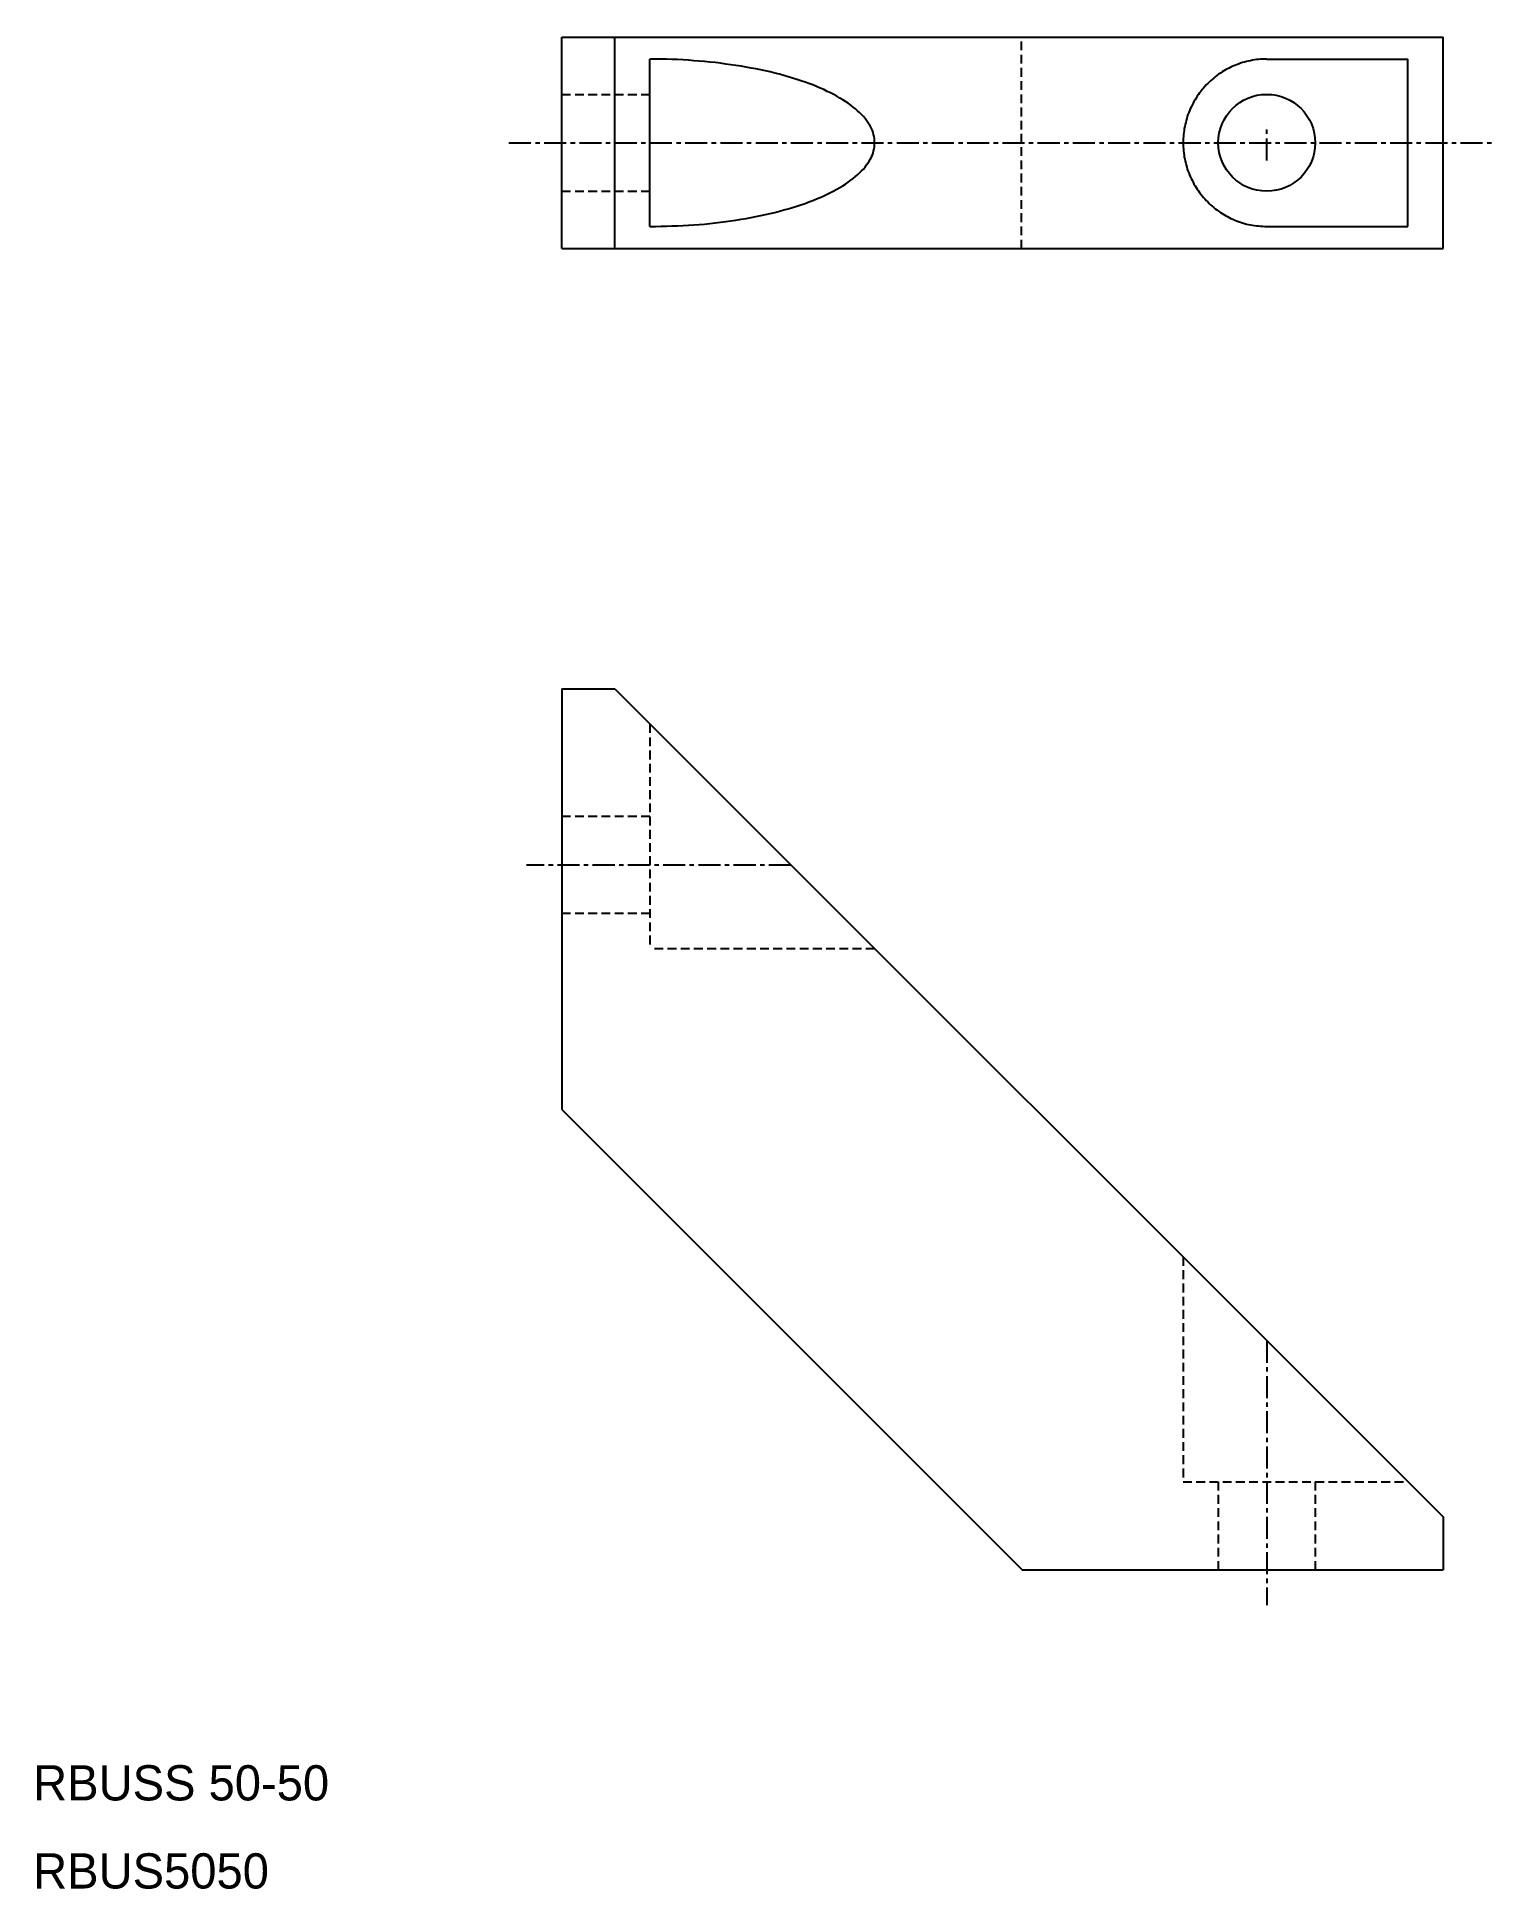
# Model space of a CAD drawing. Extents: x 1655 to 1738, y -115 to -10.
import ezdxf

# ---------------------------------------------------------------- set-up
doc = ezdxf.new("R2010")
doc.units = 0
doc.linetypes.add('CENTER', pattern=[2, 1.25, -0.25, 0.25, -0.25])
doc.linetypes.add('DASHED', pattern=[0.75, 0.5, -0.25])
doc.layers.get('0').update_dxf_attribs({"linetype": 'CONTINUOUS'})
doc.layers.add('CENTER', color=1, linetype='CENTER')

msp = doc.modelspace()

# ---------------------------------------------------------------- linework, layer by layer
at = {"color": 7, "linetype": 'CONTINUOUS'}
for p, q in [((1684.74, -9.92), (1734.74, -9.92)), ((1684.74, -21.92), (1684.74, -9.92)), ((1687.74, -21.92), (1687.74, -9.92)), ((1734.74, -21.92), (1734.74, -9.92)), ((1689.74, -20.67), (1689.74, -11.17)), ((1724.74, -11.17), (1732.74, -11.17)), ((1724.74, -11.17), (1732.74, -11.17)), ((1732.74, -20.67), (1732.74, -11.17)), ((1724.74, -20.67), (1732.74, -20.67)), ((1684.74, -21.92), (1734.74, -21.92)), ((1684.74, -46.92), (1687.74, -46.92)), ((1684.74, -46.92), (1684.74, -70.79)), ((1687.74, -46.92), (1734.74, -93.92)), ((1684.74, -70.79), (1710.87, -96.92)), ((1734.74, -93.92), (1734.74, -96.92)), ((1710.87, -96.92), (1734.74, -96.92))]:
    msp.add_line(p, q, dxfattribs=at)
at = {"color": 3, "linetype": 'DASHED'}
for p, q in [((1710.83, -21.92), (1710.83, -9.92)), ((1684.74, -13.17), (1689.74, -13.17)), ((1684.74, -18.67), (1689.74, -18.67)), ((1689.74, -48.92), (1689.74, -61.67)), ((1689.74, -54.17), (1684.74, -54.17)), ((1689.74, -59.67), (1684.74, -59.67)), ((1702.49, -61.67), (1689.74, -61.67)), ((1719.99, -79.17), (1719.99, -91.92)), ((1719.99, -91.92), (1732.74, -91.92)), ((1721.99, -91.92), (1721.99, -96.92)), ((1727.49, -91.92), (1727.49, -96.92))]:
    msp.add_line(p, q, dxfattribs=at)
at = {"color": 7, "linetype": 'CONTINUOUS'}
for points in [[(1689.74, -20.67, 0), (1690.06, -20.67, 0), (1690.37, -20.66, 0), (1690.68, -20.66, 0), (1690.99, -20.64, 0), (1691.31, -20.63, 0), (1691.62, -20.62, 0), (1691.92, -20.6, 0), (1692.23, -20.58, 0), (1692.54, -20.55, 0), (1692.84, -20.53, 0), (1693.14, -20.5, 0), (1693.45, -20.46, 0), (1693.74, -20.43, 0), (1694.04, -20.39, 0), (1694.33, -20.35, 0), (1694.62, -20.31, 0), (1694.91, -20.26, 0), (1695.2, -20.21, 0), (1695.48, -20.16, 0), (1695.75, -20.11, 0), (1696.03, -20.05, 0), (1696.3, -19.99, 0), (1696.57, -19.93, 0), (1696.83, -19.87, 0), (1697.09, -19.8, 0), (1697.34, -19.73, 0), (1697.59, -19.66, 0), (1697.83, -19.59, 0), (1698.07, -19.51, 0), (1698.31, -19.44, 0), (1698.54, -19.36, 0), (1698.76, -19.28, 0), (1698.98, -19.19, 0), (1699.19, -19.11, 0), (1699.4, -19.02, 0), (1699.6, -18.93, 0), (1699.8, -18.84, 0), (1699.99, -18.75, 0), (1700.17, -18.65, 0), (1700.35, -18.56, 0), (1700.52, -18.46, 0), (1700.68, -18.36, 0), (1700.84, -18.26, 0), (1700.99, -18.16, 0), (1701.13, -18.05, 0), (1701.27, -17.95, 0), (1701.4, -17.84, 0), (1701.52, -17.74, 0), (1701.64, -17.63, 0), (1701.75, -17.52, 0), (1701.85, -17.41, 0), (1701.95, -17.3, 0), (1702.03, -17.18, 0), (1702.11, -17.07, 0), (1702.18, -16.96, 0), (1702.25, -16.84, 0), (1702.31, -16.73, 0), (1702.36, -16.61, 0), (1702.4, -16.5, 0), (1702.43, -16.38, 0), (1702.46, -16.27, 0), (1702.48, -16.15, 0), (1702.49, -16.03, 0), (1702.49, -15.92, 0), (1702.49, -15.8, 0), (1702.48, -15.68, 0), (1702.46, -15.57, 0), (1702.43, -15.45, 0), (1702.4, -15.34, 0), (1702.36, -15.22, 0), (1702.31, -15.11, 0), (1702.25, -14.99, 0), (1702.18, -14.88, 0), (1702.11, -14.76, 0), (1702.03, -14.65, 0), (1701.95, -14.54, 0), (1701.85, -14.43, 0), (1701.75, -14.32, 0), (1701.64, -14.21, 0), (1701.52, -14.1, 0), (1701.4, -13.99, 0), (1701.27, -13.89, 0), (1701.13, -13.78, 0), (1700.99, -13.68, 0), (1700.84, -13.58, 0), (1700.68, -13.48, 0), (1700.52, -13.38, 0), (1700.35, -13.28, 0), (1700.17, -13.18, 0), (1699.99, -13.09, 0), (1699.8, -13, 0), (1699.6, -12.9, 0), (1699.4, -12.82, 0), (1699.19, -12.73, 0), (1698.98, -12.64, 0), (1698.76, -12.56, 0), (1698.54, -12.48, 0), (1698.31, -12.4, 0), (1698.07, -12.32, 0), (1697.83, -12.25, 0), (1697.59, -12.17, 0), (1697.34, -12.1, 0), (1697.09, -12.03, 0), (1696.83, -11.97, 0), (1696.57, -11.9, 0), (1696.3, -11.84, 0), (1696.03, -11.78, 0), (1695.75, -11.73, 0), (1695.48, -11.68, 0), (1695.2, -11.62, 0), (1694.91, -11.58, 0), (1694.62, -11.53, 0), (1694.33, -11.49, 0), (1694.04, -11.45, 0), (1693.74, -11.41, 0), (1693.45, -11.37, 0), (1693.14, -11.34, 0), (1692.84, -11.31, 0), (1692.54, -11.28, 0), (1692.23, -11.26, 0), (1691.92, -11.24, 0), (1691.62, -11.22, 0), (1691.31, -11.2, 0), (1690.99, -11.19, 0), (1690.68, -11.18, 0), (1690.37, -11.17, 0), (1690.06, -11.17, 0), (1689.74, -11.17, 0)], [(1724.74, -11.17, 0), (1724.63, -11.17, 0), (1724.51, -11.17, 0), (1724.39, -11.18, 0), (1724.28, -11.19, 0), (1724.16, -11.2, 0), (1724.05, -11.22, 0), (1723.93, -11.24, 0), (1723.82, -11.26, 0), (1723.7, -11.28, 0), (1723.59, -11.31, 0), (1723.48, -11.34, 0), (1723.37, -11.37, 0), (1723.25, -11.41, 0), (1723.14, -11.45, 0), (1723.03, -11.49, 0), (1722.93, -11.53, 0), (1722.82, -11.58, 0), (1722.71, -11.62, 0), (1722.61, -11.68, 0), (1722.51, -11.73, 0), (1722.4, -11.78, 0), (1722.3, -11.84, 0), (1722.2, -11.9, 0), (1722.11, -11.97, 0), (1722.01, -12.03, 0), (1721.91, -12.1, 0), (1721.82, -12.17, 0), (1721.73, -12.25, 0), (1721.64, -12.32, 0), (1721.55, -12.4, 0), (1721.47, -12.48, 0), (1721.39, -12.56, 0), (1721.3, -12.64, 0), (1721.22, -12.73, 0), (1721.15, -12.82, 0), (1721.07, -12.9, 0), (1721, -13, 0), (1720.93, -13.09, 0), (1720.86, -13.18, 0), (1720.79, -13.28, 0), (1720.73, -13.38, 0), (1720.67, -13.48, 0), (1720.61, -13.58, 0), (1720.56, -13.68, 0), (1720.5, -13.78, 0), (1720.45, -13.89, 0), (1720.4, -13.99, 0), (1720.36, -14.1, 0), (1720.31, -14.21, 0), (1720.27, -14.32, 0), (1720.23, -14.43, 0), (1720.2, -14.54, 0), (1720.17, -14.65, 0), (1720.14, -14.76, 0), (1720.11, -14.88, 0), (1720.09, -14.99, 0), (1720.06, -15.11, 0), (1720.05, -15.22, 0), (1720.03, -15.34, 0), (1720.02, -15.45, 0), (1720.01, -15.57, 0), (1720, -15.68, 0), (1720, -15.8, 0), (1719.99, -15.92, 0), (1720, -16.03, 0), (1720, -16.15, 0), (1720.01, -16.27, 0), (1720.02, -16.38, 0), (1720.03, -16.5, 0), (1720.05, -16.61, 0), (1720.06, -16.73, 0), (1720.09, -16.84, 0), (1720.11, -16.96, 0), (1720.14, -17.07, 0), (1720.17, -17.18, 0), (1720.2, -17.3, 0), (1720.23, -17.41, 0), (1720.27, -17.52, 0), (1720.31, -17.63, 0), (1720.36, -17.74, 0), (1720.4, -17.84, 0), (1720.45, -17.95, 0), (1720.5, -18.05, 0), (1720.56, -18.16, 0), (1720.61, -18.26, 0), (1720.67, -18.36, 0), (1720.73, -18.46, 0), (1720.79, -18.56, 0), (1720.86, -18.65, 0), (1720.93, -18.75, 0), (1721, -18.84, 0), (1721.07, -18.93, 0), (1721.15, -19.02, 0), (1721.22, -19.11, 0), (1721.3, -19.19, 0), (1721.39, -19.28, 0), (1721.47, -19.36, 0), (1721.55, -19.44, 0), (1721.64, -19.51, 0), (1721.73, -19.59, 0), (1721.82, -19.66, 0), (1721.91, -19.73, 0), (1722.01, -19.8, 0), (1722.11, -19.87, 0), (1722.2, -19.93, 0), (1722.3, -19.99, 0), (1722.4, -20.05, 0), (1722.51, -20.11, 0), (1722.61, -20.16, 0), (1722.71, -20.21, 0), (1722.82, -20.26, 0), (1722.93, -20.31, 0), (1723.03, -20.35, 0), (1723.14, -20.39, 0), (1723.25, -20.43, 0), (1723.37, -20.46, 0), (1723.48, -20.5, 0), (1723.59, -20.53, 0), (1723.7, -20.55, 0), (1723.82, -20.58, 0), (1723.93, -20.6, 0), (1724.05, -20.62, 0), (1724.16, -20.63, 0), (1724.28, -20.64, 0), (1724.39, -20.66, 0), (1724.51, -20.66, 0), (1724.63, -20.67, 0), (1724.74, -20.67, 0)]]:
    msp.add_polyline3d(points, dxfattribs=at)
msp.add_circle((1724.74, -15.92), 2.75, dxfattribs=at)
at = {"layer": 'CENTER', "color": 1, "linetype": 'CENTER'}
for p, q in [((1724.74, -16.92), (1724.74, -14.92)), ((1681.74, -15.92), (1737.74, -15.92)), ((1697.74, -56.92), (1682.74, -56.92)), ((1724.74, -83.92), (1724.74, -98.92))]:
    msp.add_line(p, q, dxfattribs=at)

# ---------------------------------------------------------------- texts
at = {"color": 7, "linetype": 'CONTINUOUS'}
for s, p in [('RBUSS 50-50', (1654.74, -110.01)), ('RBUS5050', (1654.74, -115.01))]:
    msp.add_text(s, height=2, dxfattribs=at).set_placement(p)

doc.saveas('drawing.dxf')
